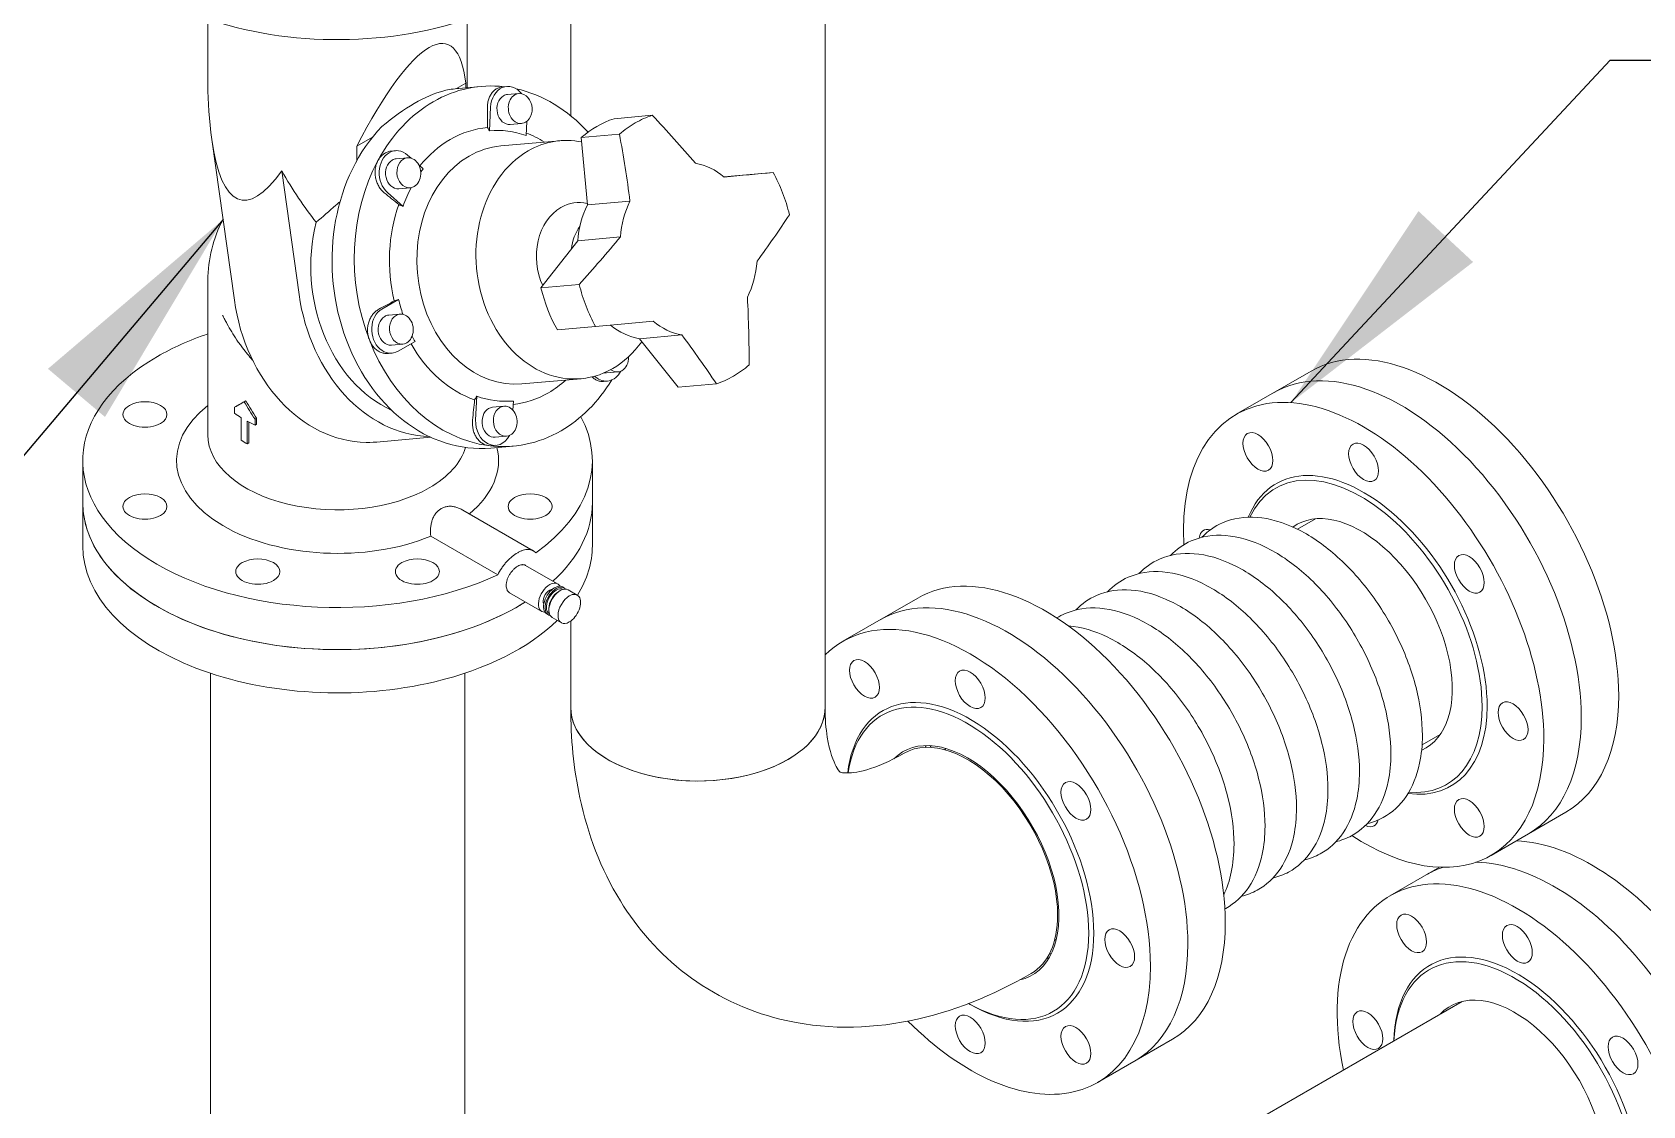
# Model space of a CAD drawing. Header units: millimetres. Extents: x -312439 to 477422, y -331570 to 212570.
# Drawn here: x 353635 to 354522, y 139098 to 139689 of the extents above; entities that cross this region are included whole.
import ezdxf

# ---------------------------------------------------------------- set-up
doc = ezdxf.new("R2010")
doc.units = ezdxf.units.MM
doc.layers.add('TEXTO FORMATO', color=4, linetype='Continuous')
doc.styles.add('ROMAND', font='ROMAND.SHX')
doc.dimstyles.new('1-50 (MILIMETRO)', dxfattribs={"dimscale": 0, "dimtxt": 125, "dimasz": 125, "dimexe": 100, "dimexo": 100, "dimgap": 50, "dimtad": 0, "dimdec": 0, "dimzin": 0, "dimdsep": 46, "dimtxsty": 'ROMAND', "dimcen": -390, "dimclrd": 1, "dimclre": 1, "dimclrt": 3, "dimadec": 0, "dimazin": 0, "dimtfac": 1, "dimtdec": 0, "dimtix": 1, "dimtmove": 2, "dimatfit": 2, "dimfxl": 1, "dimtvp": 1, "dimtolj": 1, "dimtzin": 0, "dimarcsym": 0})

msp = doc.modelspace()

# ---------------------------------------------------------------- linework, layer by layer
at = {"color": 5, "linetype": 'Continuous', "lineweight": 0, "extrusion": (4.44089e-16, 0.816497, 0.57735)}
for p, q in [((354071.787, 140128.05), (354071.787, 139317.518)), ((353931.798, 139694.111), (353931.798, 139643.421)), ((353931.798, 139365.184), (353931.798, 139317.518)), ((353733.478, 138889.018), (353733.478, 139336.46)), ((353873.467, 138889.018), (353873.467, 139336.46)), ((354422.444, 139155.753), (354236.829, 139048.588))]:
    msp.add_line(p, q, dxfattribs=at)
at = {"color": 4, "linetype": 'Continuous', "lineweight": 0, "extrusion": (4.44089e-16, 0.816497, 0.57735)}
for p, q in [((353732.081, 139660.548), (353732.081, 139696.632)), ((353874.864, 139658.935), (353874.864, 139696.632)), ((353868.925, 139658.391), (353874.085, 139661.37)), ((353874.085, 139658.865), (353874.085, 139661.37)), ((353870.196, 139658.518), (353882.453, 139659.613)), ((353896.614, 139659.582), (353894.28, 139659.374)), ((353903.256, 139655.696), (353897.01, 139655.138)), ((353887.068, 139635.194), (353887.687, 139648.186)), ((353976.671, 139643.701), (353955.62, 139641.821)), ((353904.73, 139639.189), (353898.485, 139638.631)), ((353907.557, 139640.315), (353907.189, 139632.592)), ((353734.318, 139630.345), (353746.681, 139541.917)), ((353813.991, 139626.675), (353822.746, 139631.73)), ((353813.991, 139618.658), (353813.991, 139626.675)), ((353893.254, 139626.787), (353925.797, 139629.694)), ((353958.642, 139633.292), (353937.591, 139631.412)), ((353940.955, 139594.352), (353937.591, 139631.412)), ((353835.315, 139624.192), (353833.191, 139624.002)), ((353841.957, 139620.305), (353835.712, 139619.747)), ((353842.002, 139621.809), (353843.924, 139620.105)), ((353782.28, 139545.096), (353772.768, 139613.129)), ((353848.129, 139616.376), (353850.631, 139614.157)), ((354016.262, 139609.763), (354022.094, 139610.297)), ((354043.145, 139612.178), (354022.094, 139610.297)), ((353839.525, 139593.526), (353830.896, 139601.178)), ((353843.431, 139603.798), (353837.186, 139603.24)), ((353964.407, 139596.447), (353940.955, 139594.352)), ((353915.433, 139548.716), (353935.659, 139574.589)), ((353959.112, 139576.684), (353935.659, 139574.589)), ((353732.081, 139467.682), (353732.081, 139552.724)), ((353936.484, 139550.597), (353915.433, 139548.716)), ((353827.835, 139537.004), (353837.084, 139542.343)), ((353837.851, 139534.199), (353831.605, 139533.641)), ((353945.498, 139527.363), (353924.448, 139525.483)), ((353993.012, 139522.722), (353969.559, 139520.627)), ((353990.922, 139493.96), (353969.559, 139520.627)), ((353833.477, 139512.689), (353831.541, 139512.516)), ((353839.325, 139517.691), (353833.08, 139517.133)), ((353846.098, 139519.11), (353836.85, 139513.77)), ((353957.817, 139502.366), (353951.571, 139501.809)), ((354339.271, 139502.838), (354298.048, 139479.038)), ((353904.958, 139495.745), (353937.501, 139498.651)), ((353945.281, 139499.747), (353944.969, 139500.023)), ((353951.968, 139497.364), (353949.844, 139497.175)), ((354011.973, 139495.84), (353990.922, 139493.96)), ((353752.091, 139485.962), (353752.993, 139486.483)), ((353879.475, 139475.973), (353880.094, 139488.964)), ((353900.215, 139486.362), (353899.976, 139481.353)), ((353746.767, 139482.893), (353747.674, 139483.416)), ((353746.767, 139479.603), (353746.767, 139482.893)), ((353750.432, 139464.716), (353750.432, 139477.161)), ((353753.803, 139462.769), (353753.803, 139475.215)), ((353758.035, 139476.387), (353758.942, 139476.911)), ((353758.035, 139473.097), (353758.035, 139476.387)), ((353758.942, 139473.621), (353758.942, 139476.911)), ((353895.043, 139483.483), (353888.798, 139482.925)), ((353754.705, 139463.29), (353754.705, 139474.735)), ((353758.035, 139473.097), (353758.942, 139473.621)), ((353826.909, 139463.943), (353854.753, 139466.43)), ((353896.518, 139466.976), (353890.272, 139466.418)), ((353753.803, 139462.769), (353754.705, 139463.29)), ((353887.889, 139460.43), (353900.146, 139461.525)), ((353890.669, 139461.973), (353888.336, 139461.765)), ((353663.239, 139453.63), (353663.239, 139406.618)), ((353943.706, 139453.63), (353943.706, 139406.618)), ((353911.154, 139403.95), (353872.496, 139426.269)), ((354341.733, 139421.528), (354331.766, 139415.774)), ((353891.597, 139390.65), (353854.761, 139411.917)), ((353924.577, 139385.675), (353906.903, 139395.879)), ((353915.845, 139370.549), (353898.17, 139380.754)), ((353925.169, 139381.495), (353925.98, 139381.963)), ((353928.119, 139383.482), (353927.218, 139384.003)), ((353935.427, 139379.484), (353930.378, 139382.399)), ((354122.764, 139377.838), (354081.542, 139354.038)), ((353919.514, 139368.578), (353918.613, 139369.098)), ((353919.76, 139372.127), (353919.76, 139371.19)), ((353926.63, 139364.249), (353921.582, 139367.163)), ((354410.318, 139302.734), (354400.352, 139296.98)), ((354479.504, 139259.947), (354438.281, 139236.147)), ((354409.926, 139229.631), (354382.651, 139213.884)), ((354150.755, 139154.614), (354151.658, 139154.093)), ((354262.998, 139134.947), (354221.775, 139111.147))]:
    msp.add_line(p, q, dxfattribs=at)
at = {"color": 4, "linetype": 'Continuous', "lineweight": 0}
msp.add_arc((353803.473, 139552.724), 71.391, 151.937168, 180, dxfattribs=at)
for centre, major_axis, ratio, start_param, end_param in [((353803.473, 139766.319), (140.233, 0), 0.5773503, 3.1415927, 5.3919), ((353803.473, 139492.63), (60.176, 190.253), 0.2019062, 0.2172594, 0.8547843), ((353803.473, 139492.63), (60.176, 190.253), 0.2019062, 5.8629198, 6.5004447), ((353803.473, 139589.156), (-46.463, 131.96), 0.4107544, 0.8621401, 1.1131156), ((353819.97, 139554.198), (62.833, 101.162), 0.4025427, 0.3997664, 0.6448807), ((353891.299, 139560.569), (8.846, -99.044), 0.7886751, 2.9803504, 3.4924721), ((353879.043, 139559.474), (8.846, -99.044), 0.7886751, 3.1415927, 3.2473577), ((353897.748, 139646.884), (1.134, -12.698), 0.7886751, 2.2551499, 4.5396696), ((353897.748, 139646.884), (-0.737, 8.254), 0.7886751, 0.3508794, 3.1415927), ((353897.748, 139646.884), (-0.737, 8.254), 0.7886751, 0, 0.3508794), ((353903.993, 139647.442), (-0.737, 8.254), 0.7886751, 0.3508794, 3.4924721), ((353903.993, 139647.442), (-0.737, 8.254), 0.7886751, 3.4924721, 6.6340647), ((353891.299, 139560.569), (8.846, -99.044), 0.7886751, 2.3389, 2.8950187), ((353891.299, 139560.569), (8.846, -99.044), 0.7886751, 3.4924721, 4.0160708), ((353819.97, 139554.198), (62.833, 101.162), 0.4025427, 0.6448807, 0.889995), ((353994.322, 139569.77), (-6.805, 76.188), 0.7886751, 0.1834313, 0.3508794), ((353737.74, 139571.284), (-360.346, 281.7), 0.4702544, 4.3111148, 4.3929453), ((353879.043, 139559.474), (8.846, -99.044), 0.7886751, 3.7375864, 6.2831853), ((353892.527, 139560.678), (6.808, -76.223), 0.7886751, 3.1362436, 3.4924721), ((353893.641, 139560.778), (6.646, -74.41), 0.7886751, 2.7973855, 3.140361), ((353973.271, 139567.89), (6.805, -76.188), 0.7886751, 3.325024, 3.6599201), ((353994.322, 139569.77), (-6.805, 76.188), 0.7886751, 0.3508794, 0.5183275), ((353803.473, 139853.451), (53.231, 256.437), 0.1855173, 2.6632307, 3.5384683), ((353892.527, 139560.678), (6.808, -76.223), 0.7886751, 3.4924721, 3.836628), ((353899.106, 139561.266), (5.852, -65.521), 0.7886751, 3.1415927, 3.4924721), ((353892.527, 139560.678), (6.808, -76.223), 0.7886751, 2.605291, 2.7829501), ((353931.649, 139564.173), (5.852, -65.521), 0.7886751, 2.910085, 3.4924721), ((353687.539, 139542.301), (-41.738, 455.48), 0.6148091, 4.7750799, 4.8569104), ((353891.299, 139560.569), (8.846, -99.044), 0.7886751, 4.0160708, 5.0632684), ((353836.449, 139611.494), (1.134, -12.698), 0.7886751, 2.4452745, 5.5868672), ((353836.449, 139611.494), (0.737, -8.254), 0.7886751, 3.4924721, 6.2831853), ((353836.449, 139611.494), (0.737, -8.254), 0.7886751, 3.1415927, 3.4924721), ((353842.694, 139612.051), (0.737, -8.254), 0.7886751, 3.4924721, 6.6340647), ((353842.694, 139612.051), (0.737, -8.254), 0.7886751, 0.3508794, 3.4924721), ((353899.106, 139561.266), (5.852, -65.521), 0.7886751, 3.4924721, 6.2831853), ((353931.649, 139564.173), (5.852, -65.521), 0.7886751, 3.4924721, 6.6340647), ((353996.724, 139569.985), (-4.253, 47.617), 0.7886751, 5.6252774, 6.0720557), ((353803.473, 139684.087), (-46.463, 131.96), 0.4107544, 1.9883533, 2.2675497), ((353893.641, 139560.778), (6.646, -74.41), 0.7886751, 3.8445831, 3.8798911), ((353713.793, 139582.64), (455.516, 41.342), 0.001115, 5.4386381, 5.5204686), ((353994.322, 139569.77), (-6.805, 76.188), 0.7886751, 5.0632684, 5.2307165), ((353893.641, 139560.778), (6.646, -74.41), 0.7886751, 4.0258676, 4.1875586), ((353994.322, 139569.77), (-6.805, 76.188), 0.7886751, 4.8958203, 5.0632684), ((353892.527, 139560.678), (6.808, -76.223), 0.7886751, 4.1834411, 4.8958981), ((353937.36, 139564.683), (2.756, -30.856), 0.7886751, 3.4924721, 5.1402029), ((353937.36, 139564.683), (2.756, -30.856), 0.7886751, 2.8842159, 3.4924721), ((353973.271, 139567.89), (4.253, -47.617), 0.7886751, 4.054481, 4.5012594), ((353996.724, 139569.985), (-4.253, 47.617), 0.7886751, 0.9128884, 1.3596668), ((353852.734, 139557.124), (7.202, -80.632), 0.7886751, 4.2930307, 5.8628079), ((353950.631, 139565.868), (2.098, -23.491), 0.7886751, 3.8637936, 4.460463), ((353738.893, 139517.948), (356.976, 285.958), 0.3960458, 5.3141577, 5.3959882), ((353695.521, 139572.091), (356.976, 285.958), 0.3960458, 5.1041178, 5.1859483), ((353996.724, 139569.985), (-4.253, 47.617), 0.7886751, 4.054481, 4.5012594), ((353973.271, 139567.89), (6.805, -76.188), 0.7886751, 4.8958203, 5.2307165), ((353994.322, 139569.77), (-6.805, 76.188), 0.7886751, 1.7542277, 1.9216757), ((353817.135, 139553.945), (8.052, -90.155), 0.7886751, 4.7755436, 6.1995467), ((353852.734, 139557.124), (8.052, -90.155), 0.7886751, 4.7755436, 6.1884581), ((353832.343, 139525.387), (-1.134, 12.698), 0.7886751, 0.3508794, 3.4924721), ((353893.641, 139560.778), (6.646, -74.41), 0.7886751, 4.8917806, 5.0078483), ((353994.322, 139569.77), (-6.805, 76.188), 0.7886751, 1.9216757, 2.0891238), ((353746.875, 139547.738), (41.738, -455.48), 0.6148091, 1.4234474, 1.5052779), ((353832.343, 139525.387), (0.737, -8.254), 0.7886751, 3.4924721, 6.2831853), ((353832.343, 139525.387), (0.737, -8.254), 0.7886751, 3.1415927, 3.4924721), ((353838.588, 139525.945), (0.737, -8.254), 0.7886751, 3.4924721, 6.6340647), ((353838.588, 139525.945), (0.737, -8.254), 0.7886751, 0.3508794, 3.4924721), ((353720.622, 139507.399), (455.516, 41.342), 0.001115, 5.2285982, 5.3104287), ((353973.271, 139567.89), (4.253, -47.617), 0.7886751, 5.6270002, 6.0720557), ((353996.724, 139569.985), (-4.253, 47.617), 0.7886751, 2.4836847, 2.9304631), ((353803.473, 139453.63), (140.233, 0), 0.5773503, 2.1049246, 2.3561945), ((353891.299, 139560.569), (8.846, -99.044), 0.7886751, 5.0632684, 6.1104659), ((353893.641, 139560.778), (6.646, -74.41), 0.7886751, 5.1876495, 5.2347561), ((353696.675, 139518.755), (-360.346, 281.7), 0.4702544, 4.1010749, 4.1829054), ((353803.473, 139453.63), (140.233, 0), 0.5773503, 2.3561945, 5.3919), ((353892.527, 139560.678), (6.808, -76.223), 0.7886751, 5.2371051, 5.9430956), ((353931.649, 139564.173), (5.852, -65.521), 0.7886751, 0.3508794, 0.7417875), ((353957.079, 139510.62), (-0.737, 8.254), 0.7886751, 3.4924721, 4.6519615), ((354409.387, 139381.393), (70.117, -121.446), 0.5773503, 0.7853982, 3.1415927), ((353950.834, 139510.062), (-1.134, 12.698), 0.7886751, 2.4452745, 4.0280354), ((353950.834, 139510.062), (-0.737, 8.254), 0.7886751, 2.9312001, 3.1415927), ((353957.079, 139510.62), (-0.737, 8.254), 0.7886751, 2.508264, 3.4924721), ((353994.322, 139569.77), (-6.805, 76.188), 0.7886751, 3.4924721, 3.6599201), ((354388.776, 139369.493), (70.117, -121.446), 0.5773503, 0.7853982, 3.1415927), ((353892.527, 139560.678), (6.808, -76.223), 0.7886751, 0.3508794, 0.5363016), ((353891.299, 139560.569), (8.846, -99.044), 0.7886751, 0.3508794, 0.8181817), ((353994.322, 139569.77), (-6.805, 76.188), 0.7886751, 3.325024, 3.4924721), ((353697.47, 139478.98), (-12.111, 0), 0.5773503, 5.4977871, 8.6393798), ((353697.47, 139478.98), (-12.111, 0), 0.5773503, 2.3561945, 5.4977871), ((353803.473, 139453.63), (88.602, 0), 0.5773503, 2.5077462, 5.3297188), ((353803.473, 139515.628), (72.666, 41.926), 0.0002842, 3.8169857, 3.9268556), ((353803.473, 139515.628), (71.391, 41.191), 0.0002842, 3.8150161, 3.9268561), ((353803.473, 139515.631), (-51.391, 88.954), 0.5775397, 1.5706608, 1.6805311), ((353803.473, 139515.631), (-50.49, 87.393), 0.5775397, 1.5706614, 1.6825017), ((353893.641, 139560.778), (6.646, -74.41), 0.7886751, 5.9389782, 6.2819537), ((353895.781, 139475.229), (0.737, -8.254), 0.7886751, 0.3508794, 3.4924721), ((353892.527, 139560.678), (6.808, -76.223), 0.7886751, 0.0132038, 0.3508794), ((354368.165, 139357.593), (70.117, -121.446), 0.5773503, 0.7853982, 3.9923619), ((353803.473, 139505.838), (-72.666, 0), 0.5773503, 0.675557, 0.7525866), ((353803.473, 139505.838), (-72.666, 0), 0.5773503, 0.8182097, 0.8952971), ((353889.535, 139474.671), (-1.134, 12.698), 0.7886751, 1.398077, 4.0280354), ((353889.535, 139474.671), (0.737, -8.254), 0.7886751, 3.4924721, 6.2831853), ((353889.535, 139474.671), (0.737, -8.254), 0.7886751, 3.1415927, 3.4924721), ((353895.781, 139475.229), (0.737, -8.254), 0.7886751, 3.4924721, 6.6340647), ((353803.473, 139453.63), (140.233, 0), 0.5773503, 5.6036743, 6.5851887), ((353803.473, 139467.682), (71.391, 0), 0.5773503, 3.1415927, 5.4977871), ((353891.299, 139560.569), (8.846, -99.044), 0.7886751, 6.1104659, 6.6340647), ((353803.473, 139493.393), (-72.666, 0), 0.5773503, 0.7525866, 0.8182097), ((353803.473, 139467.682), (71.391, 0), 0.5773503, 5.4977871, 6.1146598), ((353803.473, 139453.63), (88.602, 0), 0.5773503, 5.6713039, 6.4223834), ((354368.165, 139357.593), (48.071, -83.262), 0.5773503, 0.7853982, 3.5596832), ((354366.779, 139356.793), (47.091, -81.565), 0.5773503, 0.7853982, 3.5220032), ((353697.47, 139428.28), (-12.111, 0), 0.5773503, 5.4977871, 8.6393798), ((353697.47, 139428.28), (-12.111, 0), 0.5773503, 2.3561945, 5.4977871), ((353909.475, 139428.28), (-12.111, 0), 0.5773503, 5.4977871, 8.6393798), ((353909.475, 139428.28), (-12.111, 0), 0.5773503, 2.3561945, 5.4977871), ((353803.473, 139430.418), (-140.233, 0), 0.5773503, 0, 1.9627364), ((353803.473, 139430.418), (140.233, 0), 0.5773503, 3.1415927, 5.4977871), ((353803.473, 139430.418), (-140.233, 0), 0.5773503, 2.5778912, 3.1415927), ((353803.473, 139430.418), (140.233, 0), 0.5773503, 5.7194838, 6.2831853), ((354366.779, 139356.793), (35.518, -61.518), 0.5773503, 6.2237155, 9.4842478), ((354285.892, 139405.093), (5.818, -10.076), 0.5773503, 2.6038491, 3.8081087), ((353803.473, 139406.618), (140.233, 0), 0.5773503, 3.1415927, 5.1043291), ((353803.473, 139406.618), (140.233, 0), 0.5773503, 5.9404556, 6.2831853), ((353759.565, 139392.429), (-12.111, 0), 0.5773503, 5.4977871, 8.6393798), ((353759.565, 139392.429), (-12.111, 0), 0.5773503, 2.3561945, 5.4977871), ((353847.38, 139392.429), (-12.111, 0), 0.5773503, 5.4977871, 8.6393798), ((353847.38, 139392.429), (-12.111, 0), 0.5773503, 2.3561945, 5.4977871), ((353920.211, 139378.112), (4.366, 7.563), 0.5773503, 5.9436171, 7.0685835), ((354192.881, 139256.393), (70.117, -121.446), 0.5773503, 0.7853982, 3.1415927), ((353920.211, 139378.112), (4.366, 7.563), 0.5773503, 0.7853982, 3.4811609), ((353922.915, 139376.551), (4.303, 7.452), 0.5773503, 0.7853982, 3.1415927), ((353920.211, 139378.112), (2.55, 4.416), 0.5773503, 0.7853982, 2.7939702), ((353923.817, 139376.03), (4.303, 7.452), 0.5773503, 0.7853982, 3.3498248), ((353923.817, 139376.03), (3.825, 6.624), 0.5773503, 0.7853982, 3.1393829), ((353925.98, 139374.781), (4.398, 7.618), 0.5773503, 0.7853982, 3.1415927), ((353925.169, 139375.249), (3.825, 6.624), 0.5773503, 0.7853982, 2.3561945), ((353920.211, 139378.112), (2.55, 4.416), 0.5773503, 0.3476224, 0.7853982), ((353922.915, 139376.551), (4.303, 7.452), 0.5773503, 0, 0.7853982), ((353923.817, 139376.03), (4.303, 7.452), 0.5773503, 6.0749532, 7.0685835), ((353923.817, 139376.03), (3.825, 6.624), 0.5773503, 0.0022097, 0.7853982), ((353931.028, 139371.866), (4.398, 7.618), 0.5773503, 0.7853982, 3.9269908), ((353925.98, 139374.781), (4.398, 7.618), 0.5773503, 0, 0.7853982), ((353931.028, 139371.866), (4.398, 7.618), 0.5773503, 3.9269908, 7.0685835), ((354172.27, 139244.493), (70.117, -121.446), 0.5773503, 0.7853982, 3.1415927), ((353803.473, 139430.418), (-140.233, 0), 0.5773503, 1.9627364, 2.3999597), ((353803.473, 139430.418), (140.233, 0), 0.5773503, 5.4977871, 5.5415524), ((354151.658, 139232.593), (70.117, -121.446), 0.5773503, 0.7853982, 3.2926829), ((353803.473, 139406.618), (140.233, 0), 0.5773503, 5.1043291, 5.751468), ((354151.658, 139232.593), (48.071, -83.262), 0.5773503, 0.7853982, 3.7988444), ((354150.273, 139231.793), (47.091, -81.565), 0.5773503, 0.7853982, 3.7733612), ((354368.165, 139357.593), (48.071, -83.262), 0.5773503, 5.8650947, 7.0685835), ((354366.779, 139356.793), (47.091, -81.565), 0.5773503, 5.9027747, 7.0685835), ((354409.387, 139381.393), (70.117, -121.446), 0.5773503, 0, 0.7853982), ((354388.776, 139369.493), (70.117, -121.446), 0.5773503, 0, 0.7853982), ((354150.273, 139231.793), (35.518, -61.518), 0.5773503, 6.1036024, 9.5816852), ((354150.273, 139231.793), (34.997, -60.617), 0.5773503, 0.7853982, 3.1415927), ((354368.165, 139357.593), (70.117, -121.446), 0.5773503, 5.4324161, 7.0685835), ((354172.27, 139244.493), (35.518, -61.518), 0.5773503, 3.4564323, 3.481239), ((354172.27, 139244.493), (34.293, -59.397), 0.5773503, 3.408813, 3.4341272), ((354172.27, 139244.493), (30.619, -53.033), 0.5773503, 3.2605556, 3.2880462), ((354368.165, 139262.593), (-5.818, 10.076), 0.5773503, 3.1415927, 3.6793362), ((354368.165, 139262.593), (-5.818, 10.076), 0.5773503, 2.4750766, 3.1415927), ((354493.991, 139116.238), (70.117, -121.446), 0.5773503, 0.7853982, 2.7909146), ((354452.768, 139092.438), (70.117, -121.446), 0.5773503, 0.7853982, 4.1897984), ((354473.379, 139104.338), (70.117, -121.446), 0.5773503, 3.0282281, 3.1415927), ((354473.379, 139104.338), (70.117, -121.446), 0.5773503, 0.7853982, 2.8101039), ((354150.273, 139231.793), (34.997, -60.617), 0.5773503, 0, 0.7853982), ((354150.273, 139231.793), (47.091, -81.565), 0.5773503, 5.5050704, 7.0685835), ((354151.658, 139232.593), (48.071, -83.262), 0.5773503, 5.4977871, 7.0685835), ((354192.881, 139256.393), (70.117, -121.446), 0.5773503, 0, 0.7853982), ((354452.768, 139092.438), (48.071, -83.262), 0.5773503, 0.7853982, 3.8969517), ((354172.27, 139244.493), (30.619, -53.033), 0.5773503, 6.1367318, 6.1642223), ((354172.27, 139244.493), (70.117, -121.446), 0.5773503, 0, 0.7853982), ((354451.382, 139091.638), (47.091, -81.565), 0.5773503, 0.7853982, 3.8745889), ((354151.658, 139232.593), (70.117, -121.446), 0.5773503, 5.1450894, 7.0685835), ((354172.27, 139244.493), (35.518, -61.518), 0.5773503, 5.943539, 5.9683457), ((354172.27, 139244.493), (34.293, -59.397), 0.5773503, 5.9906507, 6.0159649), ((354451.382, 139091.638), (35.518, -61.518), 0.5773503, 6.1117729, 9.5961904)]:
    msp.add_ellipse(centre, major_axis=major_axis, ratio=ratio, start_param=start_param, end_param=end_param, dxfattribs=at)
for centre, major_axis in [((354309.989, 139458.355), (5.818, -10.076)), ((354368.165, 139452.593), (5.818, -10.076)), ((354426.34, 139391.18), (-5.818, 10.076)), ((354093.483, 139333.355), (5.818, -10.076)), ((354151.658, 139327.593), (5.818, -10.076)), ((354450.437, 139310.093), (-5.818, 10.076)), ((354209.834, 139266.18), (-5.818, 10.076)), ((354426.34, 139256.83), (-5.818, 10.076)), ((354394.592, 139193.201), (5.818, -10.076)), ((354233.931, 139185.093), (-5.818, 10.076)), ((354452.768, 139187.438), (5.818, -10.076)), ((354151.658, 139137.593), (-5.818, 10.076)), ((354370.495, 139139.938), (5.818, -10.076)), ((354209.834, 139131.83), (-5.818, 10.076)), ((354510.943, 139126.026), (-5.818, 10.076))]:
    msp.add_ellipse(centre, major_axis=major_axis, ratio=0.5773503, dxfattribs=at)
at = {"color": 5, "linetype": 'Continuous', "lineweight": 0}
for major_axis, start_param, end_param in [((69.994, 0), 3.1415927, 5.4977871), ((-69.994, 0), 0, 3.1415927), ((69.994, 0), 5.4977871, 6.2831853)]:
    msp.add_ellipse((354001.792, 139317.518), major_axis=major_axis, ratio=0.5773503, start_param=start_param, end_param=end_param, dxfattribs=at)
at = {"color": 4, "linetype": 'Continuous', "lineweight": 0}
for points, knots in [([(353885.978, 139648.033), (353885.973, 139648.864), (353886.034, 139649.673), (353886.22, 139650.855), (353886.298, 139651.244), (353886.486, 139652.01), (353886.597, 139652.389), (353886.972, 139653.484), (353887.279, 139654.168), (353888.005, 139655.444), (353888.429, 139656.039), (353889.356, 139657.083), (353889.862, 139657.54), (353890.687, 139658.126), (353890.973, 139658.304), (353891.555, 139658.619), (353892.149, 139658.894), (353892.767, 139659.092), (353893.398, 139659.251), (353893.721, 139659.311), (353894.125, 139659.359), (353894.202, 139659.367), (353894.28, 139659.374)], [0.000000396, 0.000000396, 0.000000396, 0.000000396, 0.001958149, 0.001958149, 0.002937025, 0.002937025, 0.003915902, 0.003915902, 0.005873654, 0.005873654, 0.007831407, 0.007831407, 0.00978916, 0.00978916, 0.010768037, 0.010768037, 0.011746913, 0.012725789, 0.012725789, 0.013704666, 0.013704666, 0.013938543, 0.013938543, 0.013938543, 0.013938543]), ([(353829.187, 139601.025), (353828.592, 139601.509), (353828.04, 139602.054), (353827.274, 139602.961), (353827.029, 139603.28), (353826.564, 139603.943), (353826.346, 139604.284), (353825.736, 139605.339), (353825.385, 139606.08), (353824.947, 139607.252), (353824.816, 139607.652), (353824.589, 139608.456), (353824.396, 139609.265), (353824.268, 139610.088), (353824.174, 139610.918), (353824.143, 139611.338), (353824.104, 139612.593), (353824.146, 139613.415), (353824.31, 139614.627), (353824.382, 139615.027), (353824.56, 139615.821), (353824.666, 139616.211), (353825.028, 139617.348), (353825.331, 139618.065), (353825.696, 139618.743)], [0.00058138, 0.00058138, 0.00058138, 0.00058138, 0.002539611, 0.002539611, 0.003518726, 0.003518726, 0.004497842, 0.004497842, 0.006456073, 0.006456073, 0.007435188, 0.007435188, 0.008414304, 0.009393419, 0.009393419, 0.010372535, 0.010372535, 0.012330766, 0.012330766, 0.013309881, 0.013309881, 0.014288997, 0.014288997, 0.016247228, 0.016247228, 0.016247228, 0.016247228]), ([(353825.696, 139618.743), (353825.878, 139619.081), (353826.077, 139619.411), (353826.499, 139620.037), (353826.722, 139620.335), (353827.427, 139621.183), (353827.944, 139621.688), (353829.078, 139622.572), (353829.677, 139622.937), (353830.618, 139623.373), (353830.939, 139623.499), (353831.596, 139623.714), (353831.933, 139623.803), (353832.576, 139623.93), (353832.882, 139623.974), (353833.191, 139624.002)], [0.0162472276, 0.0162472276, 0.0162472276, 0.0162472276, 0.0172249629, 0.0172249629, 0.0182026982, 0.0182026982, 0.0201581688, 0.0201581688, 0.0221136394, 0.0221136394, 0.0230913747, 0.0230913747, 0.02406911, 0.02406911, 0.024951443, 0.024951443, 0.024951443, 0.024951443]), ([(353804.818, 139596.132), (353804.043, 139595.463), (353803.272, 139594.796), (353798.811, 139590.932), (353795.229, 139587.804), (353791.719, 139584.768)], [0.032298756, 0.032298756, 0.032298756, 0.032298756, 0.034927772, 0.034927772, 0.047621342, 0.047621342, 0.047621342, 0.047621342]), ([(353756.681, 139508.872), (353754.772, 139511.044), (353752.948, 139513.282), (353750.671, 139516.306), (353750.139, 139517.031), (353749.095, 139518.489), (353748.584, 139519.221), (353747.082, 139521.43), (353746.122, 139522.918), (353744.288, 139525.923), (353743.413, 139527.442), (353742.164, 139529.742), (353741.758, 139530.512), (353741.166, 139531.674), (353740.874, 139532.256), (353740.588, 139532.841), (353740.398, 139533.231), (353740.304, 139533.428), (353740.212, 139533.621)], [0.05657441, 0.05657441, 0.05657441, 0.05657441, 0.063463935, 0.063463935, 0.06560998, 0.06560998, 0.067756025, 0.067756025, 0.072048115, 0.072048115, 0.076340205, 0.076340205, 0.07848625, 0.07848625, 0.079559272, 0.080095783, 0.080095783, 0.080632295, 0.080632295, 0.080632295, 0.080632295]), ([(353820.986, 139519.973), (353820.839, 139520.353), (353820.707, 139520.741), (353820.473, 139521.537), (353820.373, 139521.943), (353820.123, 139523.162), (353820.024, 139523.987), (353819.977, 139525.24), (353819.978, 139525.663), (353820.016, 139526.499), (353820.051, 139526.913), (353820.208, 139528.143), (353820.379, 139528.947), (353820.858, 139530.521), (353821.159, 139531.268), (353821.697, 139532.325), (353821.891, 139532.667), (353822.309, 139533.329), (353822.535, 139533.651), (353823.242, 139534.565), (353823.758, 139535.111), (353824.879, 139536.081), (353825.488, 139536.504), (353826.126, 139536.851)], [0.015662218, 0.015662218, 0.015662218, 0.015662218, 0.016640189, 0.016640189, 0.017618161, 0.017618161, 0.019574103, 0.019574103, 0.020552075, 0.020552075, 0.021530046, 0.021530046, 0.023485989, 0.023485989, 0.025441931, 0.025441931, 0.026419902, 0.026419902, 0.027397874, 0.027397874, 0.029353816, 0.029353816, 0.031309759, 0.031309759, 0.031309759, 0.031309759]), ([(353831.541, 139512.516), (353831.394, 139512.503), (353831.246, 139512.494), (353830.402, 139512.46), (353829.71, 139512.514), (353828.335, 139512.784), (353827.649, 139513.004), (353826.343, 139513.59), (353825.718, 139513.957), (353824.82, 139514.621), (353824.527, 139514.861), (353823.969, 139515.37), (353823.434, 139515.91), (353822.945, 139516.508), (353822.48, 139517.136), (353822.257, 139517.466), (353821.635, 139518.492), (353821.28, 139519.214), (353820.986, 139519.973)], [0.003503533, 0.003503533, 0.003503533, 0.003503533, 0.003915703, 0.003915703, 0.005873455, 0.005873455, 0.007831208, 0.007831208, 0.009788961, 0.009788961, 0.010767837, 0.010767837, 0.011746713, 0.012725589, 0.012725589, 0.013704466, 0.013704466, 0.015662218, 0.015662218, 0.015662218, 0.015662218]), ([(353949.844, 139497.175), (353949.504, 139497.144), (353949.162, 139497.138), (353948.188, 139497.191), (353947.569, 139497.307), (353946.661, 139497.599), (353946.362, 139497.716), (353945.77, 139497.991), (353945.476, 139498.149), (353944.622, 139498.676), (353944.082, 139499.099), (353943.572, 139499.594)], [0.0258099615, 0.0258099615, 0.0258099615, 0.0258099615, 0.0268783058, 0.0268783058, 0.0288345056, 0.0288345056, 0.0298126055, 0.0298126055, 0.0307907054, 0.0307907054, 0.0327469051, 0.0327469051, 0.0327469051, 0.0327469051]), ([(353886.589, 139461.8), (353886.261, 139461.842), (353885.933, 139461.905), (353885.281, 139462.073), (353884.958, 139462.177), (353884.012, 139462.547), (353883.407, 139462.869), (353882.538, 139463.466), (353882.254, 139463.686), (353881.708, 139464.156), (353881.447, 139464.407), (353880.695, 139465.205), (353880.237, 139465.797), (353879.413, 139467.106), (353879.059, 139467.803), (353878.613, 139468.907), (353878.479, 139469.285), (353878.24, 139470.06), (353878.135, 139470.459), (353877.871, 139471.663), (353877.759, 139472.479), (353877.664, 139474.139), (353877.682, 139474.988), (353877.766, 139475.82)], [0.015662419, 0.015662419, 0.015662419, 0.015662419, 0.01664064, 0.01664064, 0.017618861, 0.017618861, 0.019575304, 0.019575304, 0.020553525, 0.020553525, 0.021531746, 0.021531746, 0.023488188, 0.023488188, 0.025444631, 0.025444631, 0.026422852, 0.026422852, 0.027401073, 0.027401073, 0.029357516, 0.029357516, 0.031313958, 0.031313958, 0.031313958, 0.031313958]), ([(353860.535, 139427.139), (353859.974, 139426.815), (353859.447, 139426.435), (353858.706, 139425.78), (353858.468, 139425.548), (353858.008, 139425.055), (353857.787, 139424.795), (353857.16, 139423.988), (353856.788, 139423.408), (353856.293, 139422.482), (353856.139, 139422.164), (353855.852, 139421.509), (353855.72, 139421.172), (353855.359, 139420.149), (353855.165, 139419.446), (353854.863, 139418.002), (353854.755, 139417.258), (353854.556, 139414.996), (353854.588, 139413.465), (353854.761, 139411.917)], [0.014866918, 0.014866918, 0.014866918, 0.014866918, 0.016720133, 0.016720133, 0.017646741, 0.017646741, 0.018573348, 0.018573348, 0.020426564, 0.020426564, 0.021353171, 0.021353171, 0.022279779, 0.022279779, 0.024132994, 0.024132994, 0.025986209, 0.025986209, 0.02969264, 0.02969264, 0.02969264, 0.02969264]), ([(353872.496, 139426.269), (353872.349, 139426.354), (353872.202, 139426.437), (353871.737, 139426.69), (353871.416, 139426.853), (353870.77, 139427.158), (353870.442, 139427.301), (353869.455, 139427.693), (353868.796, 139427.905), (353867.476, 139428.223), (353866.814, 139428.33), (353865.818, 139428.401), (353865.484, 139428.41), (353864.828, 139428.398), (353864.504, 139428.376), (353863.543, 139428.265), (353862.917, 139428.129), (353861.697, 139427.731), (353861.097, 139427.463), (353860.535, 139427.139)], [0.003282491, 0.003282491, 0.003282491, 0.003282491, 0.003716952, 0.003716952, 0.004646116, 0.004646116, 0.00557528, 0.00557528, 0.007433608, 0.007433608, 0.009291935, 0.009291935, 0.010221099, 0.010221099, 0.011150263, 0.011150263, 0.01300859, 0.01300859, 0.014866918, 0.014866918, 0.014866918, 0.014866918]), ([(354400.515, 139302.228), (354400.515, 139310.596), (354399.31, 139319.516), (354394.714, 139337.607), (354391.328, 139346.773), (354382.75, 139364.453), (354377.569, 139372.965), (354365.902, 139388.543), (354359.418, 139395.606), (354345.712, 139407.593), (354338.489, 139412.508), (354323.937, 139419.584), (354316.6, 139421.754), (354302.803, 139422.814), (354296.302, 139421.843), (354286.258, 139417.431), (354282.408, 139414.717), (354279.155, 139411.316)], [0, 0, 0, 0, 0.3311572, 0.3311572, 0.6612789, 0.6612789, 0.9899629, 0.9899629, 1.3188617, 1.3188617, 1.6494604, 1.6494604, 1.9798425, 1.9798425, 2.2926986, 2.2926986, 2.5231338, 2.5231338, 2.5231338, 2.5231338]), ([(353902.633, 139402.833), (353902.891, 139402.983), (353903.151, 139403.125), (353903.664, 139403.389), (353903.918, 139403.511), (353904.671, 139403.851), (353905.164, 139404.04), (353906.129, 139404.345), (353906.601, 139404.461), (353907.527, 139404.616), (353907.97, 139404.653), (353908.821, 139404.649), (353909.228, 139404.608), (353909.812, 139404.488), (353910.002, 139404.438), (353910.374, 139404.318), (353910.556, 139404.247), (353911.433, 139403.848), (353912.04, 139403.378), (353912.557, 139402.751)], [0.013673162, 0.013673162, 0.013673162, 0.013673162, 0.014526476, 0.014526476, 0.01537979, 0.01537979, 0.017086419, 0.017086419, 0.018793048, 0.018793048, 0.020499677, 0.020499677, 0.022206305, 0.022206305, 0.02305962, 0.02305962, 0.023912934, 0.023912934, 0.027326192, 0.027326192, 0.027326192, 0.027326192]), ([(354383.194, 139292.228), (354383.194, 139300.596), (354381.99, 139309.516), (354377.394, 139327.607), (354374.007, 139336.773), (354365.43, 139354.453), (354360.248, 139362.965), (354348.581, 139378.543), (354342.098, 139385.606), (354328.392, 139397.593), (354321.168, 139402.508), (354306.616, 139409.584), (354299.28, 139411.754), (354285.482, 139412.814), (354278.981, 139411.843), (354268.937, 139407.431), (354265.087, 139404.717), (354261.834, 139401.316)], [0, 0, 0, 0, 0.3311572, 0.3311572, 0.6612789, 0.6612789, 0.9899629, 0.9899629, 1.3188617, 1.3188617, 1.6494604, 1.6494604, 1.9798425, 1.9798425, 2.2926986, 2.2926986, 2.5231338, 2.5231338, 2.5231338, 2.5231338]), ([(353891.597, 139390.65), (353892.238, 139391.946), (353892.977, 139393.191), (353894.012, 139394.689), (353894.224, 139394.986), (353894.661, 139395.574), (353894.885, 139395.865), (353895.567, 139396.721), (353896.035, 139397.267), (353896.994, 139398.316), (353897.486, 139398.818), (353898.493, 139399.777), (353899.011, 139400.236), (353900.56, 139401.511), (353901.596, 139402.235), (353902.633, 139402.833)], [0, 0, 0, 0, 0.00341829, 0.00341829, 0.004272863, 0.004272863, 0.005127436, 0.005127436, 0.006836581, 0.006836581, 0.008545726, 0.008545726, 0.010254871, 0.010254871, 0.013673162, 0.013673162, 0.013673162, 0.013673162]), ([(353902.633, 139395.391), (353902.224, 139395.155), (353901.821, 139394.879), (353901.221, 139394.405), (353901.023, 139394.238), (353900.628, 139393.882), (353900.431, 139393.693), (353899.857, 139393.109), (353899.491, 139392.691), (353898.797, 139391.799), (353898.466, 139391.322), (353897.872, 139390.35), (353897.604, 139389.85), (353897.248, 139389.08), (353897.137, 139388.821), (353896.936, 139388.305), (353896.754, 139387.791), (353896.61, 139387.279), (353896.486, 139386.769), (353896.433, 139386.513), (353896.307, 139385.759), (353896.265, 139385.275), (353896.265, 139384.344), (353896.308, 139383.893), (353896.475, 139383.064), (353896.599, 139382.683), (353896.844, 139382.162), (353896.937, 139381.995), (353897.138, 139381.687), (353897.248, 139381.544), (353897.6, 139381.148), (353897.868, 139380.928), (353898.169, 139380.754), (353898.17, 139380.754), (353898.17, 139380.754)], [0, 0, 0, 0, 0.001338838, 0.001338838, 0.002008257, 0.002008257, 0.002677676, 0.002677676, 0.004016513, 0.004016513, 0.005355351, 0.005355351, 0.006694189, 0.006694189, 0.007363608, 0.007363608, 0.008033027, 0.008702446, 0.008702446, 0.009371865, 0.009371865, 0.010710703, 0.010710703, 0.01204954, 0.01204954, 0.013388378, 0.013388378, 0.014057797, 0.014057797, 0.014727216, 0.014727216, 0.016066054, 0.016066054, 0.016067477, 0.016067477, 0.016067477, 0.016067477]), ([(353906.903, 139395.879), (353906.631, 139396.036), (353906.334, 139396.144), (353905.848, 139396.233), (353905.678, 139396.25), (353905.332, 139396.259), (353905.155, 139396.25), (353904.611, 139396.188), (353904.231, 139396.097), (353903.442, 139395.815), (353903.041, 139395.627), (353902.633, 139395.391)], [0.0374885983, 0.0374885983, 0.0374885983, 0.0374885983, 0.0388223089, 0.0388223089, 0.0394915744, 0.0394915744, 0.04016084, 0.04016084, 0.041499371, 0.041499371, 0.0428379021, 0.0428379021, 0.0428379021, 0.0428379021]), ([(354365.874, 139282.228), (354365.874, 139290.596), (354364.669, 139299.516), (354360.073, 139317.607), (354356.687, 139326.773), (354348.109, 139344.453), (354342.928, 139352.965), (354331.261, 139368.543), (354324.777, 139375.606), (354311.071, 139387.593), (354303.848, 139392.508), (354289.296, 139399.584), (354281.959, 139401.754), (354268.162, 139402.814), (354261.661, 139401.843), (354251.617, 139397.431), (354247.767, 139394.717), (354244.514, 139391.316)], [0, 0, 0, 0, 0.3311572, 0.3311572, 0.6612789, 0.6612789, 0.9899629, 0.9899629, 1.3188617, 1.3188617, 1.6494604, 1.6494604, 1.9798425, 1.9798425, 2.2926986, 2.2926986, 2.5231338, 2.5231338, 2.5231338, 2.5231338]), ([(354348.553, 139272.228), (354348.553, 139280.596), (354347.349, 139289.516), (354342.753, 139307.607), (354339.366, 139316.773), (354330.789, 139334.453), (354325.607, 139342.965), (354313.94, 139358.543), (354307.457, 139365.606), (354293.751, 139377.593), (354286.527, 139382.508), (354271.975, 139389.584), (354264.639, 139391.754), (354250.841, 139392.814), (354244.34, 139391.843), (354234.296, 139387.431), (354230.446, 139384.717), (354227.193, 139381.316)], [0, 0, 0, 0, 0.3311572, 0.3311572, 0.6612789, 0.6612789, 0.9899629, 0.9899629, 1.3188617, 1.3188617, 1.6494604, 1.6494604, 1.9798425, 1.9798425, 2.2926986, 2.2926986, 2.5231338, 2.5231338, 2.5231338, 2.5231338]), ([(354331.233, 139262.228), (354331.233, 139270.596), (354330.028, 139279.516), (354325.432, 139297.607), (354322.045, 139306.773), (354313.468, 139324.453), (354308.287, 139332.965), (354296.62, 139348.543), (354290.136, 139355.606), (354276.43, 139367.593), (354269.207, 139372.508), (354254.655, 139379.584), (354247.318, 139381.754), (354233.521, 139382.814), (354227.02, 139381.843), (354216.976, 139377.431), (354213.126, 139374.717), (354209.873, 139371.316)], [0, 0, 0, 0, 0.3311572, 0.3311572, 0.6612789, 0.6612789, 0.9899629, 0.9899629, 1.3188617, 1.3188617, 1.6494604, 1.6494604, 1.9798425, 1.9798425, 2.2926986, 2.2926986, 2.5231338, 2.5231338, 2.5231338, 2.5231338]), ([(354313.912, 139252.228), (354313.912, 139260.596), (354312.708, 139269.516), (354308.112, 139287.607), (354304.725, 139296.773), (354296.148, 139314.453), (354290.966, 139322.965), (354279.299, 139338.543), (354272.816, 139345.606), (354259.11, 139357.593), (354251.886, 139362.508), (354237.334, 139369.584), (354229.997, 139371.754), (354216.2, 139372.814), (354209.699, 139371.843), (354202.344, 139368.612), (354200.827, 139367.808), (354199.376, 139366.897)], [0, 0, 0, 0, 0.3311572, 0.3311572, 0.6612789, 0.6612789, 0.9899629, 0.9899629, 1.3188617, 1.3188617, 1.6494604, 1.6494604, 1.9798425, 1.9798425, 2.2926986, 2.2926986, 2.3777037, 2.3777037, 2.3777037, 2.3777037]), ([(354296.841, 139242.287), (354296.841, 139250.676), (354295.633, 139259.615), (354291.025, 139277.739), (354287.63, 139286.921), (354279.034, 139304.627), (354273.842, 139313.151), (354262.151, 139328.749), (354255.654, 139335.818), (354241.918, 139347.817), (354234.677, 139352.735), (354220.129, 139359.791), (354212.814, 139361.952), (354205.741, 139362.501)], [0, 0, 0, 0, 0.3314022, 0.3314022, 0.6617565, 0.6617565, 0.9906422, 0.9906422, 1.3197508, 1.3197508, 1.6505986, 1.6505986, 1.9792844, 1.9792844, 1.9792844, 1.9792844]), ([(354115.275, 139292.409), (354107.369, 139287.844), (354100.268, 139284.919), (354089.209, 139281.755), (354085.279, 139281.477), (354080.247, 139281.678), (354080.286, 139282.005), (354080.27, 139282.014), (354079.656, 139282.091), (354076.391, 139287.9), (354074.244, 139293.254), (354072.236, 139305.917), (354071.787, 139311.379), (354071.787, 139317.518)], [1.5707963, 1.5707963, 1.5707963, 1.5707963, 1.8179228, 1.8179228, 2.0618101, 2.0618101, 2.3717354, 2.3717354, 2.6858947, 2.6858947, 2.9754222, 2.9754222, 3.1415927, 3.1415927, 3.1415927, 3.1415927]), ([(354370.186, 139253.646), (354373.236, 139254.391), (354376.156, 139255.516), (354383.893, 139259.751), (354388.198, 139263.743), (354395.089, 139273.834), (354397.572, 139280.032), (354400.019, 139291.701), (354400.515, 139296.851), (354400.515, 139302.228)], [5.33084779, 5.33084779, 5.33084779, 5.33084779, 5.48461365, 5.48461365, 5.76847899, 5.76847899, 6.0704186, 6.0704186, 6.28318531, 6.28318531, 6.28318531, 6.28318531]), ([(354352.865, 139243.646), (354355.916, 139244.391), (354358.835, 139245.516), (354366.573, 139249.751), (354370.877, 139253.743), (354377.768, 139263.834), (354380.251, 139270.032), (354382.699, 139281.701), (354383.194, 139286.851), (354383.194, 139292.228)], [5.33084779, 5.33084779, 5.33084779, 5.33084779, 5.48461365, 5.48461365, 5.76847899, 5.76847899, 6.0704186, 6.0704186, 6.28318531, 6.28318531, 6.28318531, 6.28318531]), ([(354335.545, 139233.646), (354338.595, 139234.391), (354341.515, 139235.516), (354349.252, 139239.751), (354353.557, 139243.743), (354360.448, 139253.834), (354362.931, 139260.032), (354365.378, 139271.701), (354365.874, 139276.851), (354365.874, 139282.228)], [5.33084779, 5.33084779, 5.33084779, 5.33084779, 5.48461365, 5.48461365, 5.76847899, 5.76847899, 6.0704186, 6.0704186, 6.28318531, 6.28318531, 6.28318531, 6.28318531]), ([(354318.224, 139223.646), (354321.275, 139224.391), (354324.194, 139225.516), (354331.932, 139229.751), (354336.236, 139233.743), (354343.127, 139243.834), (354345.61, 139250.032), (354348.058, 139261.701), (354348.553, 139266.851), (354348.553, 139272.228)], [5.33084779, 5.33084779, 5.33084779, 5.33084779, 5.48461365, 5.48461365, 5.76847899, 5.76847899, 6.0704186, 6.0704186, 6.28318531, 6.28318531, 6.28318531, 6.28318531]), ([(354300.904, 139213.646), (354303.954, 139214.391), (354306.874, 139215.516), (354314.611, 139219.751), (354318.916, 139223.743), (354325.807, 139233.834), (354328.29, 139240.032), (354330.737, 139251.701), (354331.233, 139256.851), (354331.233, 139262.228)], [5.33084779, 5.33084779, 5.33084779, 5.33084779, 5.48461365, 5.48461365, 5.76847899, 5.76847899, 6.0704186, 6.0704186, 6.28318531, 6.28318531, 6.28318531, 6.28318531]), ([(354291.828, 139206.765), (354291.977, 139206.844), (354292.124, 139206.923), (354297.291, 139209.751), (354301.595, 139213.743), (354308.486, 139223.834), (354310.969, 139230.032), (354313.417, 139241.701), (354313.912, 139246.851), (354313.912, 139252.228)], [5.47627792, 5.47627792, 5.47627792, 5.47627792, 5.48461365, 5.48461365, 5.76847899, 5.76847899, 6.0704186, 6.0704186, 6.28318531, 6.28318531, 6.28318531, 6.28318531]), ([(354291.203, 139214.475), (354293.023, 139218.28), (354294.394, 139222.446), (354296.343, 139231.726), (354296.841, 139236.894), (354296.841, 139242.287)], [5.87469727, 5.87469727, 5.87469727, 5.87469727, 6.0700997, 6.0700997, 6.28318531, 6.28318531, 6.28318531, 6.28318531])]:
    msp.add_open_spline(points, degree=3, knots=knots, dxfattribs=at)
for points in [[(353886.041, 139636.929), (353886.02, 139640.63), (353885.999, 139644.332), (353885.978, 139648.033)], [(353887.068, 139635.194), (353886.725, 139635.773), (353886.383, 139636.351), (353886.041, 139636.929)], [(353837.192, 139594.507), (353834.524, 139596.68), (353831.855, 139598.852), (353829.187, 139601.025)], [(353839.525, 139593.526), (353838.747, 139593.853), (353837.969, 139594.18), (353837.192, 139594.507)], [(353826.126, 139536.851), (353828.972, 139538.398), (353831.818, 139539.944), (353834.664, 139541.49)], [(353834.664, 139541.49), (353835.47, 139541.775), (353836.277, 139542.059), (353837.084, 139542.343)], [(353943.572, 139499.594), (353943.555, 139499.611), (353943.537, 139499.628), (353943.52, 139499.644)], [(353877.766, 139475.82), (353878.142, 139479.557), (353878.517, 139483.294), (353878.892, 139487.03)], [(353878.892, 139487.03), (353879.293, 139487.675), (353879.694, 139488.319), (353880.094, 139488.964)], [(353819.219, 139463.574), (353821.837, 139463.598), (353824.399, 139463.719), (353826.909, 139463.943)], [(353888.336, 139461.765), (353887.75, 139461.713), (353887.168, 139461.725), (353886.589, 139461.8)]]:
    msp.add_open_spline(points, degree=3, dxfattribs=at)
at = {"color": 5, "linetype": 'Continuous', "lineweight": 0}
msp.add_open_spline([(354185.27, 139171.176), (354164.223, 139159.025), (354141.859, 139149.858), (354095.18, 139140.421), (354070.692, 139140.086), (354028.438, 139150.625), (354010.599, 139159.092), (353980.672, 139181.922), (353968.461, 139195.884), (353948.262, 139228.761), (353941.12, 139248.033), (353933.369, 139284.052), (353931.798, 139300.69), (353931.798, 139317.518)], degree=3, knots=[1.5707963, 1.5707963, 1.5707963, 1.5707963, 1.8849556, 1.8849556, 2.1921911, 2.1921911, 2.4304134, 2.4304134, 2.6591714, 2.6591714, 2.9240626, 2.9240626, 3.1415927, 3.1415927, 3.1415927, 3.1415927], dxfattribs=at)

# ---------------------------------------------------------------- leaders
at = {"layer": 'TEXTO FORMATO'}
for points in [[(354328.181, 139485.456), (354503.915, 139674.055), (354549.249, 139674.055)], [(353740.475, 139586.31), (353530.309, 139337.647), (353484.976, 139337.647)]]:
    msp.add_leader(points, dimstyle='1-50 (MILIMETRO)', override={"dimscale": 1}, dxfattribs=at)

doc.saveas('drawing.dxf')
